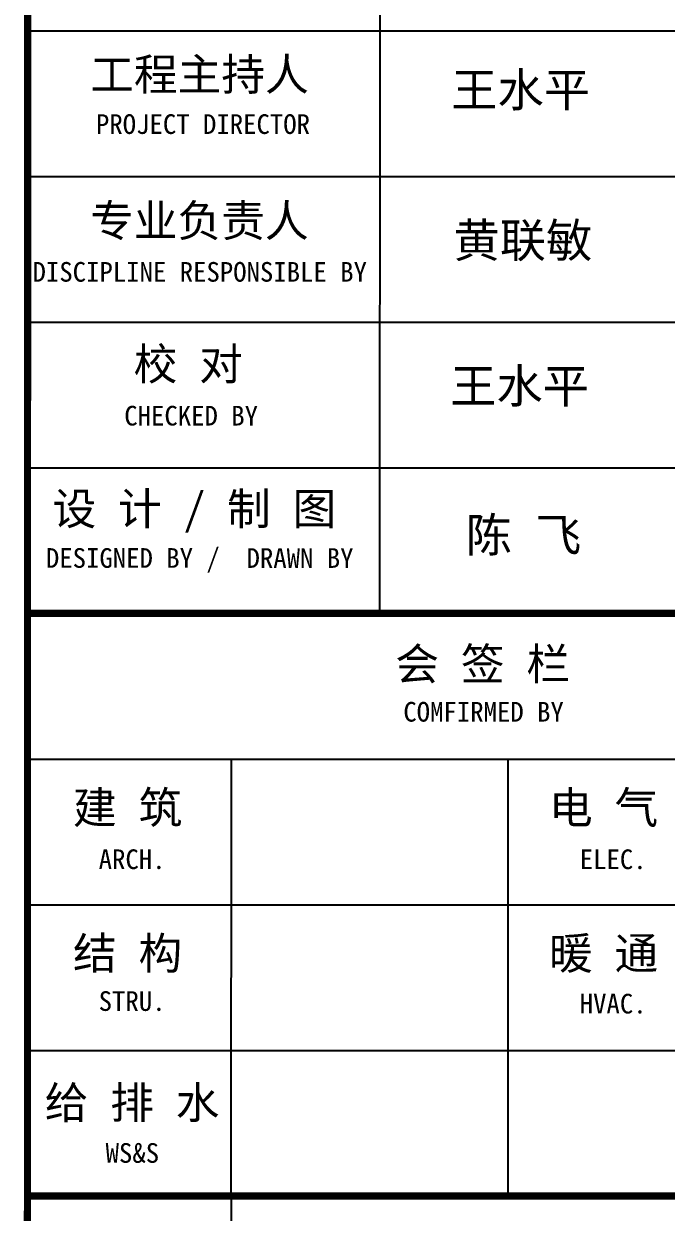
# Model space of a CAD drawing. Extents: x 4929870 to 5205508, y 4505833 to 4862647.
# Drawn here: x 5192245 to 5199744, y 4793204 to 4807073 of the extents above; entities that cross this region are included whole.
import ezdxf

# ---------------------------------------------------------------- set-up
doc = ezdxf.new("R2010")
doc.units = 0
doc.header["$LTSCALE"] = 1000
doc.header["$MEASUREMENT"] = 0
doc.layers.add('PUB_TEXT', color=7, linetype='CONTINUOUS')
doc.layers.add('PUB_TITLE', color=4, linetype='CONTINUOUS')
doc.styles.add('TQ', font='')
doc.styles.get('TQ').set_extended_font_data('SimSun')

msp = doc.modelspace()

# ---------------------------------------------------------------- linework, layer by layer
at = {"layer": 'PUB_TITLE'}
for p, q in [((5196403, 4800191.7), (5196403.7, 4812091.6)), ((5192289.4, 4806991.9), (5203509.4, 4806991.2)), ((5192289.3, 4805291.9), (5203509.3, 4805291.2)), ((5192289.2, 4803591.9), (5203509.2, 4803591.2)), ((5192289.1, 4801891.9), (5203509.1, 4801891.2)), ((5192289, 4800191.9), (5203508.9, 4800191.2)), ((5192288.9, 4798492), (5203508.8, 4798491.3)), ((5194667.8, 4793391.8), (5194668.1, 4798491.8)), ((5197897.8, 4793391.6), (5197898.1, 4798491.6)), ((5192288.8, 4796792), (5203508.7, 4796791.3)), ((5192288.7, 4795092), (5203508.6, 4795091.3)), ((5194668.5, 4786547.7), (5194669, 4793391.8))]:
    msp.add_line(p, q, dxfattribs=at)
at = {"layer": 'PUB_TITLE', "lineweight": 40}
msp.add_line((5192288.6, 4793392), (5203508.5, 4793391.3), dxfattribs=at)
at = {"layer": 'PUB_TITLE', "lineweight": 40, "const_width": 85, "elevation": 0}
for points in [[(5192292.8, 4860647.7), (5192287.8, 4780648.2)], [(5192292.8, 4860647.7), (5192287.8, 4780648.2)], [(5192289, 4800191.9), (5203508.9, 4800191.2)]]:
    msp.add_lwpolyline(points, dxfattribs=at)
at = {"layer": 'PUB_TITLE', "const_width": 85, "elevation": 0}
msp.add_lwpolyline([(5192288.6, 4793392), (5203508.5, 4793391.3)], dxfattribs=at)

# ---------------------------------------------------------------- texts
at = {"layer": 'PUB_TEXT', "style": 'TQ'}
for s, p in [('王水平', (5197234.2, 4806104.1, 0)), ('黄联敏', (5197261, 4804347.6, 0)), ('王水平', (5197222, 4802648, 0)), ('陈 飞', (5197403.4, 4800908.4, 0))]:
    msp.add_text(s, height=396, dxfattribs=at).set_placement(p)
at = {"layer": 'PUB_TEXT', "attachment_point": 1, "rotation": 359.99644, "style": 'TQ'}
for s, insert, char_height, width in [('工程主持人', (5193021.2, 4806669.1, 0), 374, 3479.105), ('PROJECT DIRECTOR', (5193088.1, 4806016.6, 0), 229.499, 4799.073), ('专业负责人', (5193019.3, 4804962.4, 0), 374, 3323.051), ('DISCIPLINE RESPONSIBLE BY', (5192347.8, 4804292.4, 0), 229.499, 4799.073), ('校 对', (5193527.5, 4803289.1, 0), 374, 4012.262), ('CHECKED BY', (5193418.3, 4802614, 0), 229.5, 4799.073), ('设 计 / 制 图', (5192581.1, 4801600.4, 0), 374, 5153.898), ('DESIGNED BY /  DRAWN BY', (5192503.6, 4800953.2, 0), 229.499, 4799.073), ('会 签 栏', (5196581.9, 4799788.8, 0), 374, 4447.175), ('COMFIRMED BY', (5196675.4, 4799158.4, 0), 229.499, 4799.073), ('建 筑', (5192820, 4798113.1, 0), 374, 4011.977), ('电 气', (5198375, 4798112.7, 0), 374, 4011.977), ('   ARCH.', (5192651.2, 4797438, 0), 229.5, 4799.073), ('   ELEC.', (5198265.8, 4797437.6, 0), 229.5, 4799.073), ('结 构', (5192819.9, 4796413.1, 0), 374, 4011.977), ('暖 通', (5198374.9, 4796412.7, 0), 374, 4011.977), ('   STRU.', (5192651.1, 4795782.6, 0), 229.5, 4799.073), ('   HVAC.', (5198265.7, 4795752.5, 0), 229.5, 4799.073), ('给 排 水', (5192489.8, 4794670.1, 0), 374, 4447.175), ('   WS&S', (5192732.2, 4794009.9, 0), 229.5, 4882.372)]:
    msp.add_mtext(s, dxfattribs=dict(at, insert=insert, char_height=char_height, width=width))

doc.saveas('drawing.dxf')
